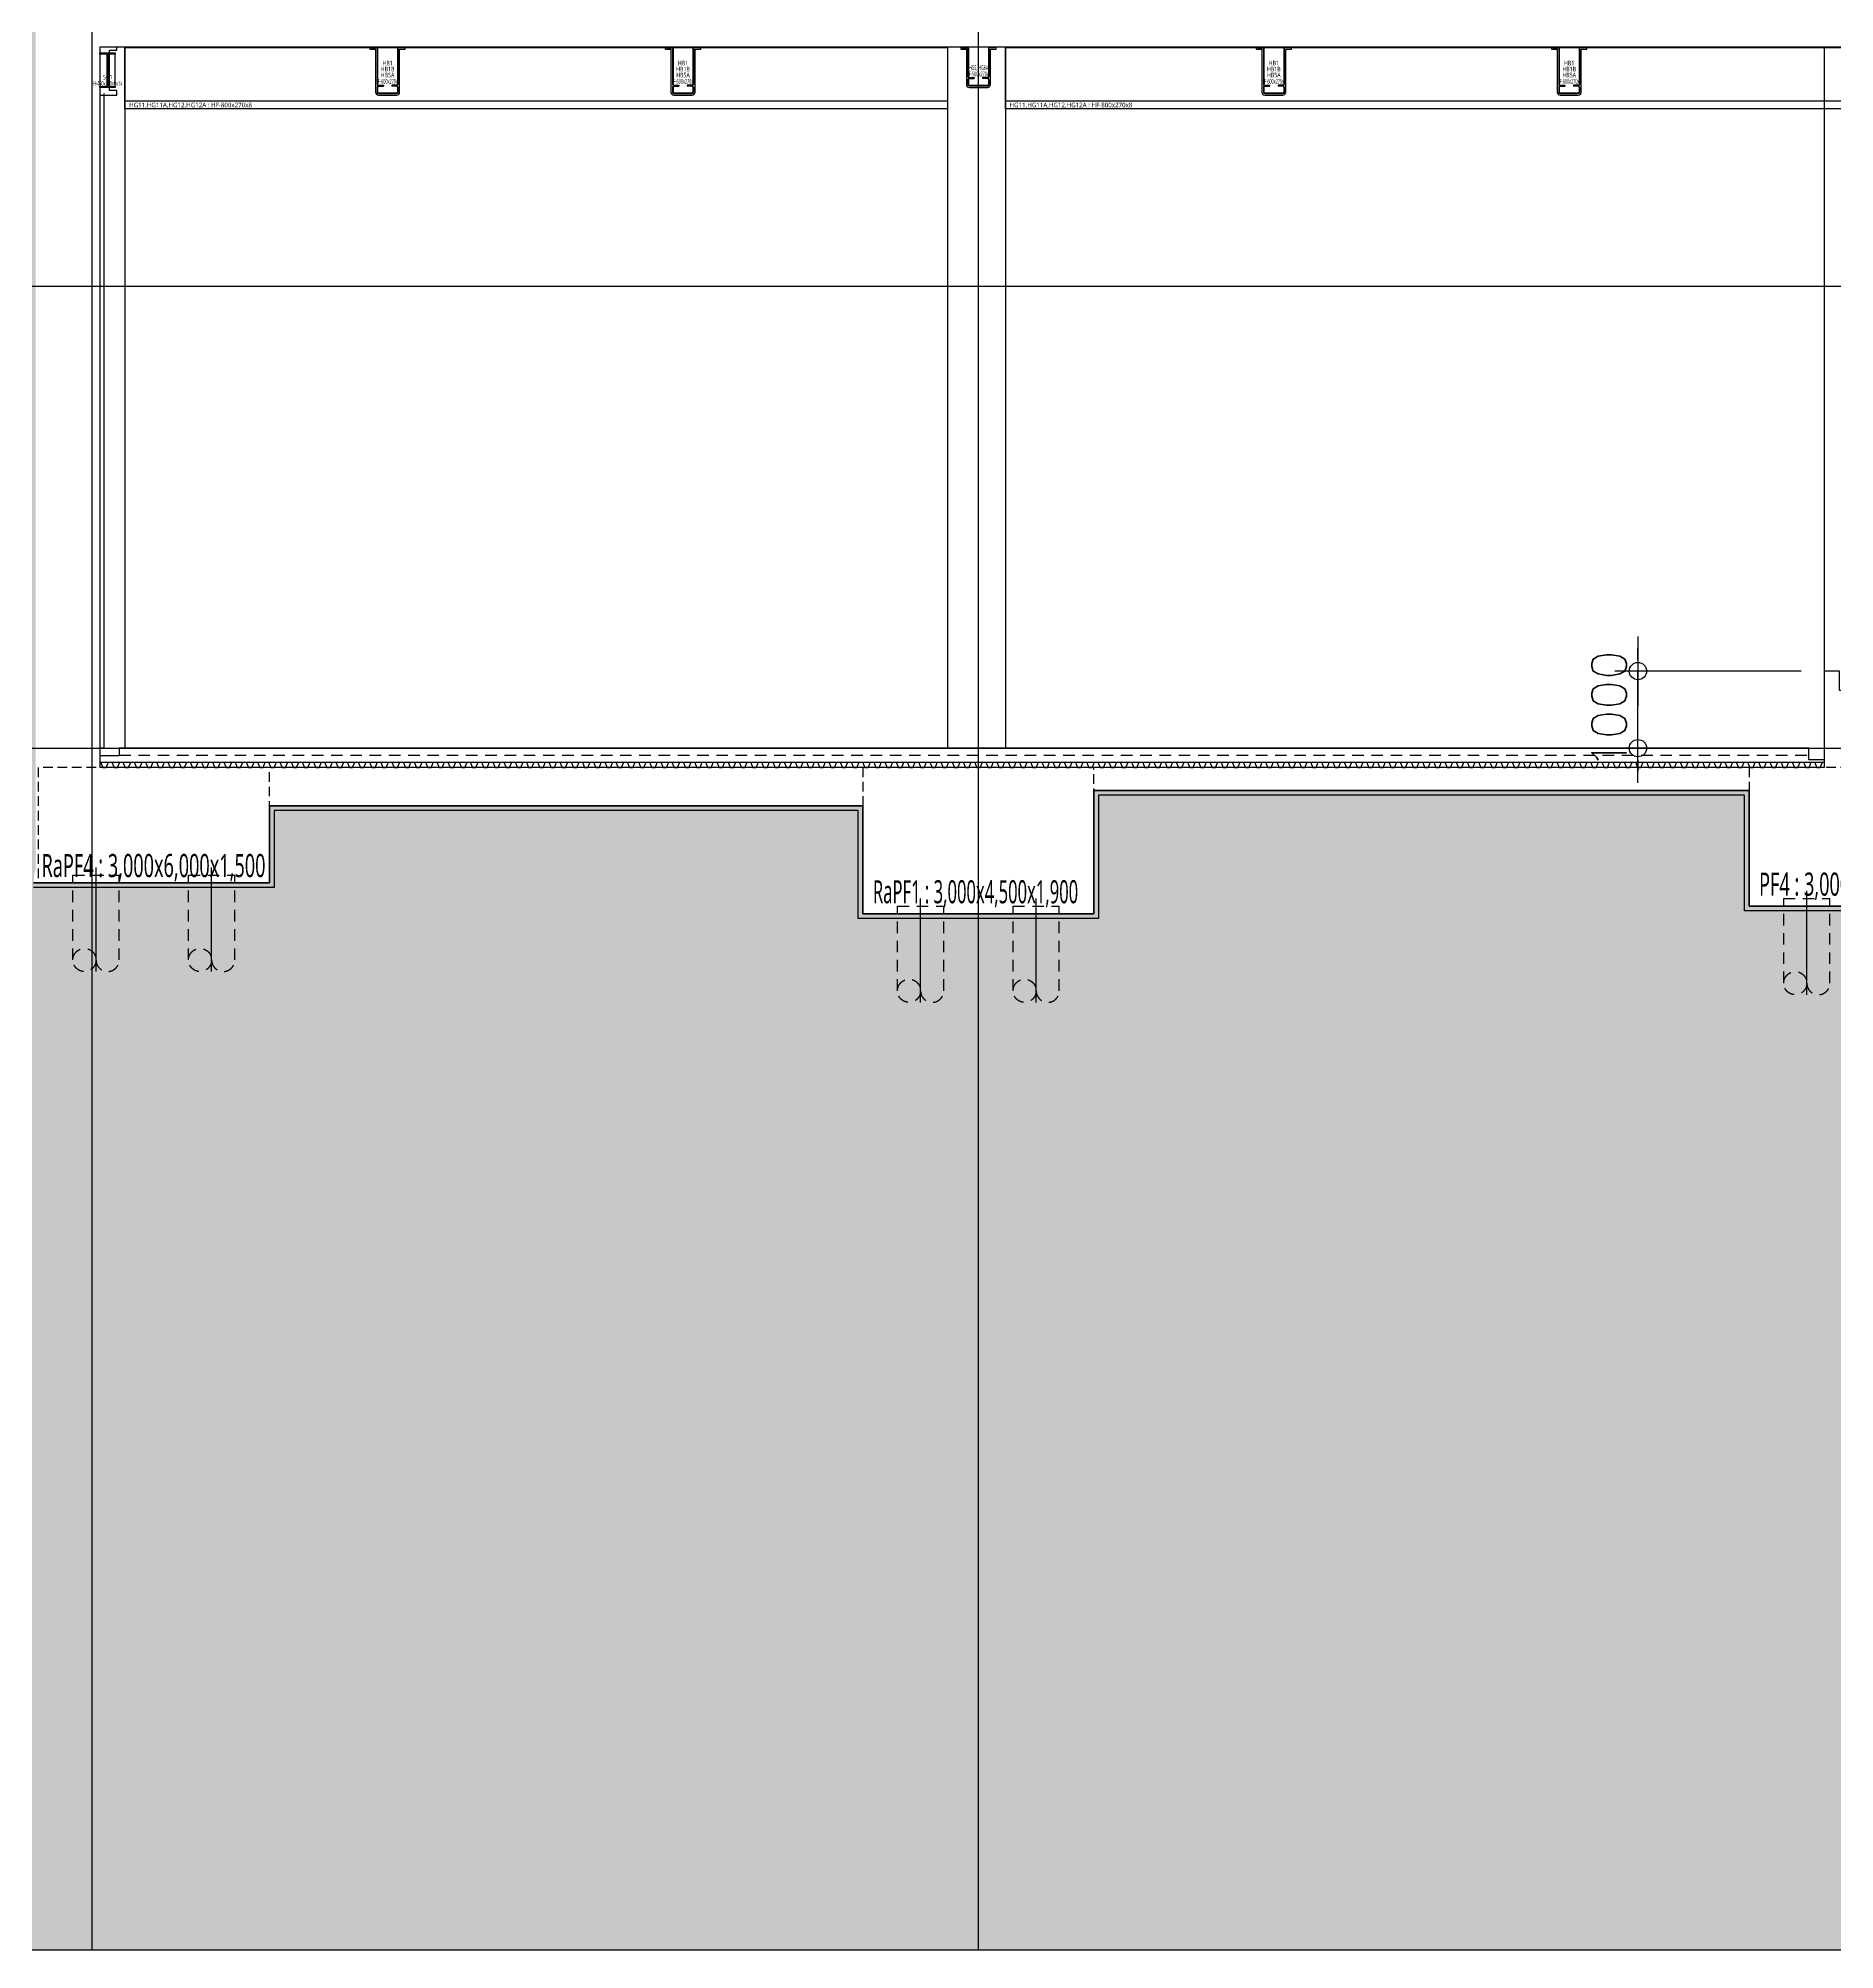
# Model space of a CAD drawing. Header units: millimetres. Extents: x 35054840 to 35483341, y -1288013 to -991013.
# Drawn here: x 35156326 to 35179638, y -1119859 to -1095042 of the extents above; entities that cross this region are included whole.
import ezdxf
from ezdxf.enums import TextEntityAlignment as Align

# ---------------------------------------------------------------- set-up
doc = ezdxf.new("R2010")
doc.units = ezdxf.units.MM
doc.header["$LTSCALE"] = 1000
doc.header["$MEASUREMENT"] = 0
doc.header["$PDSIZE"] = -10
doc.linetypes.add('HID', pattern=[2.5, 1.5, -1])
doc.linetypes.add('HIDDEN2', pattern=[0.1875, 0.125, -0.0625])
doc.layers.get('0').update_dxf_attribs({"linetype": 'CONTINUOUS'})
doc.layers.get('Defpoints').update_dxf_attribs({"color": 161, "linetype": 'CONTINUOUS'})
for name, color, linetype in [('!착공용비교list', 11, 'CONTINUOUS'), ('02-COL', 2, 'CONTINUOUS'), ('250', 250, 'CONTINUOUS'), ('cen', 1, 'CONTINUOUS'), ('con', 2, 'CONTINUOUS'), ('ELE5', 254, 'CONTINUOUS'), ('ELE6', 8, 'CONTINUOUS'), ('FIN', 9, 'CONTINUOUS'), ('FIN(내화피복)', 8, 'CONTINUOUS'), ('FIN(패널-200글라스울)', 4, 'CONTINUOUS'), ('HF', 3, 'CONTINUOUS'), ('KZ_횡단_계획선', 3, 'CONTINUOUS'), ('P-CEN', 6, 'HID'), ('PI', 6, 'HID'), ('S-SBEAM-HF', 4, 'CONTINUOUS'), ('S-SGIRDER-HF', 3, 'CONTINUOUS'), ('STEEL', 5, 'CONTINUOUS'), ('stl', 3, 'CONTINUOUS'), ('wire-meshes', 1, 'CONTINUOUS'), ('배수판', 5, 'CONTINUOUS'), ('벽배수판', 3, 'CONTINUOUS')]:
    doc.layers.add(name, color=color, linetype=linetype)
doc.layers.add('Defpionits(Foundation)', color=161, linetype='HIDDEN2', plot=False)
doc.styles.add('CGS', font='cgse', dxfattribs={"bigfont": 'cgs'})
doc.styles.get("Standard").update_dxf_attribs({"font": 'SIMPLEX.shx'})
doc.styles.add('TE', font='malgun_0.ttf')
doc.dimstyles.new('NDIM 1200', dxfattribs={"dimscale": 500, "dimtxt": 3, "dimasz": 1, "dimexe": 2, "dimexo": 2, "dimgap": 1, "dimtad": 1, "dimdec": 0, "dimdsep": 46, "dimtxsty": 'CGS', "dimblk": 'DOT0', "dimcen": 1, "dimdle": 8, "dimclrd": 2, "dimclre": 2, "dimclrt": 2, "dimadec": 0, "dimazin": 0, "dimtfac": 1, "dimtdec": 0, "dimtix": 1, "dimtmove": 2, "dimatfit": 3, "dimldrblk": 'DOT0', "dimfxl": 1, "dimtolj": 1, "dimtzin": 0, "dimlwd": -1, "dimlwe": -1, "dimarcsym": 0})

# ---------------------------------------------------------------- blocks, each defined once
blk = doc.blocks.new('sdfdfgdfgdfg')
at = {"layer": 'cen', "ltscale": 0.1}
for p, q in [((34514939, -193275), (34514939, -106382)), ((34526439, -193275), (34526439, -106382))]:
    blk.add_line(p, q, dxfattribs=at)
at = {"layer": 'cen', "ltscale": 5}
for p, q in [((34490299, -171675), (34770828, -171675)), ((34490299, -177675), (34770828, -177675))]:
    blk.add_line(p, q, dxfattribs=at)
blk = doc.blocks.new('sdfsdfdfgdfg')
at = {"layer": '02-COL', "ltscale": 0.1}
blk.add_lwpolyline([(34760476, -238240), (34761036, -238240), (34761036, -238490), (34711126, -238490)], dxfattribs=at)
blk = doc.blocks.new('DOT0')
blk.add_line((-3, 0), (3, 0))
at = {"color": 6}
blk.add_circle((0, 0), 0.75, dxfattribs=at)
blk = doc.blocks.new('*D70')
at = {"layer": 'Defpoints', "transparency": 16777216}
for p, q in [((35177084, -1103109), (35177084, -1102959)), ((35179201, -1103259), (35176784, -1103259)), ((35177084, -1104259), (35177084, -1103259)), ((35179201, -1104259), (35176784, -1104259)), ((35177084, -1104409), (35177084, -1104559))]:
    blk.add_line(p, q, dxfattribs=at)
at = {"layer": 'Defpoints', "color": 0, "transparency": 16777216}
for p in [(35177084, -1103259), (35179501, -1103259), (35179501, -1104259)]:
    blk.add_point(p, dxfattribs=at)
at = {"layer": 'Defpoints', "transparency": 16777216, "xscale": 150, "yscale": 150, "zscale": 150}
for p, rotation in [((35177084, -1103259), 270), ((35177084, -1104259), 90)]:
    blk.add_blockref('DOT0', p, dxfattribs=dict(at, rotation=rotation))
at = {"layer": 'Defpoints', "transparency": 16777216, "insert": (35176709, -1103759), "char_height": 450, "attachment_point": 5, "rotation": 90}
blk.add_mtext('\\A1;1000', dxfattribs=at)
blk = doc.blocks.new('PF4 SEC')
at = {"layer": 'Defpionits(Foundation)'}
blk.add_lwpolyline([(0, 0), (3000, 0), (3000, 1800), (0, 1800)], close=True, dxfattribs=at)
at = {"layer": 'Defpionits(Foundation)', "style": 'TE', "width": 0.6}
blk.add_text('PF4 : 3,000x3,000x1,800', height=300, dxfattribs=at).set_placement((131, 136))
blk = doc.blocks.new('파일입면')
at = {"layer": 'P-CEN'}
blk.add_line((0, -1150), (0, 200), dxfattribs=at)
at = {"layer": 'PI', "ltscale": 0.1}
for p, q in [((-300, -1000), (-300, 100)), ((-300, 100), (300, 100)), ((300, -1000), (300, 100))]:
    blk.add_line(p, q, dxfattribs=at)
blk.add_circle((-150, -1000), 150, dxfattribs=at)
blk.add_arc((150, -1000), 150, 179.9998, 0.0002, dxfattribs=at)
blk = doc.blocks.new('RaPF1 SEC')
at = {"layer": 'Defpionits(Foundation)'}
blk.add_lwpolyline([(0, 0), (3000, 0), (3000, 1900), (0, 1900)], close=True, dxfattribs=at)
at = {"layer": 'Defpionits(Foundation)', "style": 'TE', "width": 0.55}
blk.add_text('RaPF1 : 3,000x4,500x1,900', height=300, dxfattribs=at).set_placement((131, 136))
blk = doc.blocks.new('RaPF4 SEC')
at = {"layer": 'Defpionits(Foundation)'}
blk.add_lwpolyline([(0, 400), (3000, 400), (3000, 1900), (0, 1900)], close=True, dxfattribs=at)
at = {"layer": 'Defpionits(Foundation)', "style": 'TE', "width": 0.6}
blk.add_text('RaPF4 : 3,000x6,000x1,500', height=300, dxfattribs=at).set_placement((43, 476))
blk = doc.blocks.new('*U45')
at = {"layer": 'Defpoints'}
blk.add_point((0, 0), dxfattribs=at)
at = {"layer": 'HF', "color": 0, "linetype": 'ByBlock'}
for p, q in [((-209, 0), (-147, 0)), ((-209, 0), (-209, -6)), ((209, 0), (147, 0)), ((209, 0), (209, -6)), ((-209, -6), (-147, -6)), ((-135, -18), (-135, -382)), ((-129, -18), (-129, -382)), ((129, -18), (129, -382)), ((135, -18), (135, -382)), ((209, -6), (147, -6)), ((-135, -418), (-135, -482)), ((-129, -418), (-129, -482)), ((-117, -394), (-55, -394)), ((-117, -400), (-55, -400)), ((-117, -406), (-55, -406)), ((-117, -494), (117, -494)), ((-55, -394), (-55, -400)), ((-55, -400), (-55, -406)), ((117, -394), (55, -394)), ((55, -394), (55, -400)), ((117, -400), (55, -400)), ((55, -400), (55, -406)), ((117, -406), (55, -406)), ((129, -418), (129, -482)), ((135, -418), (135, -482)), ((-117, -500), (117, -500))]:
    blk.add_line(p, q, dxfattribs=at)
for centre, radius, start, end in [((-147, -18), 18, 0, 90), ((-147, -18), 12, 0, 90), ((147, -18), 18, 90, 180), ((147, -18), 12, 90, 180), ((-117, -382), 18, 180, 270), ((-117, -418), 18, 90, 180), ((-117, -482), 18, 180, 270), ((-117, -382), 12, 180, 270), ((-117, -418), 12, 90, 180), ((-117, -482), 12, 180, 270), ((117, -382), 12, 270, 360), ((117, -382), 18, 270, 360), ((117, -418), 18, 0, 90), ((117, -418), 12, 0, 90), ((117, -482), 12, 270, 360), ((117, -482), 18, 270, 360)]:
    blk.add_arc(centre, radius, start, end, dxfattribs=at)
blk = doc.blocks.new('HG5')
at = {"layer": 'S-SGIRDER-HF', "ltscale": 0.1}
blk.add_blockref('*U45', (0, 0), dxfattribs=at)
at = {"layer": 'Defpoints', "style": 'TE', "width": 0.5}
for s, p in [('HG5, HG6A', (2, -266)), ('HF-500x270x6', (2, -347))]:
    blk.add_text(s, height=60, dxfattribs=at).set_placement(p, align=Align.MIDDLE_CENTER)
blk = doc.blocks.new('*U260')
at = {"layer": 'Defpoints'}
for p, q in [((-100, 211), (-100, -211)), ((-4.5, 0), (4.5, 0)), ((100, -211), (100, 211))]:
    blk.add_line(p, q, dxfattribs=at)
at = {"layer": 'STEEL', "color": 0, "linetype": 'ByBlock', "ltscale": 0.5}
for p, q in [((-4.5, 211), (-100, 211)), ((-4.5, -211), (-4.5, 211)), ((100, 211), (4.5, 211)), ((4.5, 211), (4.5, -211)), ((-100, -211), (-4.5, -211)), ((4.5, -211), (100, -211))]:
    blk.add_line(p, q, dxfattribs=at)
for points in [[(-100, 211), (-100, 225), (100, 225), (100, 211)], [(100, -211), (100, -225), (-100, -225), (-100, -211)]]:
    blk.add_lwpolyline(points, dxfattribs=at)
blk = doc.blocks.new('SG1')
at = {"layer": 'stl'}
blk.add_blockref('*U260', (0, -225), dxfattribs=at)
at = {"layer": 'Defpoints', "style": 'TE'}
for s, width, p in [('H-450x200x9x14', 0.5, (2, -395)), ('SG1', 0.7, (2, -314))]:
    blk.add_text(s, height=60, dxfattribs=dict(at, width=width)).set_placement(p, align=Align.MIDDLE_CENTER)
blk = doc.blocks.new('HF')
at = {"layer": 'Defpoints'}
blk.add_point((0, 0), dxfattribs=at)
at = {"layer": 'HF', "color": 0, "linetype": 'ByBlock'}
for p, q in [((-209, 0), (-147, 0)), ((-209, 0), (-209, -6)), ((209, 0), (147, 0)), ((209, 0), (209, -6)), ((-209, -6), (-147, -6)), ((-135, -18), (-135, -482)), ((-129, -18), (-129, -482)), ((129, -18), (129, -482)), ((135, -18), (135, -482)), ((209, -6), (147, -6)), ((-117, -494), (-55, -494)), ((-55, -494), (-55, -500)), ((117, -494), (55, -494)), ((55, -494), (55, -500)), ((-135, -518), (-135, -582)), ((-129, -518), (-129, -582)), ((-117, -500), (-55, -500)), ((-117, -506), (-55, -506)), ((-117, -594), (117, -594)), ((-117, -600), (117, -600)), ((-55, -500), (-55, -506)), ((117, -500), (55, -500)), ((55, -500), (55, -506)), ((117, -506), (55, -506)), ((129, -518), (129, -582)), ((135, -518), (135, -582))]:
    blk.add_line(p, q, dxfattribs=at)
for centre, radius, start, end in [((-147, -18), 18, 0, 90), ((-147, -18), 12, 0, 90), ((147, -18), 18, 90, 180), ((147, -18), 12, 90, 180), ((-117, -482), 18, 180, 270), ((-117, -482), 12, 180, 270), ((117, -482), 12, 270, 360), ((117, -482), 18, 270, 360), ((-117, -518), 18, 90, 180), ((-117, -582), 18, 180, 270), ((-117, -518), 12, 90, 180), ((-117, -582), 12, 180, 270), ((117, -518), 18, 0, 90), ((117, -518), 12, 0, 90), ((117, -582), 12, 270, 360), ((117, -582), 18, 270, 360)]:
    blk.add_arc(centre, radius, start, end, dxfattribs=at)
blk = doc.blocks.new('HB1')
at = {"layer": 'S-SBEAM-HF'}
blk.add_blockref('HF', (0, 0), dxfattribs=at)
at = {"layer": 'Defpoints', "style": 'TE'}
for s, width, p in [('HB1', 0.7, (0, -206)), ('HF-600x270x6', 0.5, (0, -442)), ('HB1B', 0.7, (0, -284)), ('HB5A', 0.7, (0, -361))]:
    blk.add_text(s, height=60, dxfattribs=dict(at, width=width)).set_placement(p, align=Align.MIDDLE_CENTER)
blk = doc.blocks.new('*U223')
at = {"layer": 'ELE6', "ltscale": 0.1}
for p, q in [((10675, -8), (0, -8)), ((10675, -700), (0, -700))]:
    blk.add_line(p, q, dxfattribs=at)
blk.add_lwpolyline([(10675, -800), (0, -800), (0, 0), (10675, 0)], close=True, dxfattribs=at)
at = {"layer": 'Defpoints', "style": 'TE'}
blk.add_text('HG11,HG11A,HG12,HG12A : HF-800x270x8', height=60, dxfattribs=at).set_placement((851, -750), align=Align.MIDDLE_CENTER)
blk = doc.blocks.new('*U224')
at = {"layer": 'ELE6', "ltscale": 0.1}
for p, q in [((10900, -8), (0, -8)), ((10900, -700), (0, -700))]:
    blk.add_line(p, q, dxfattribs=at)
blk.add_lwpolyline([(10900, -800), (0, -800), (0, 0), (10900, 0)], close=True, dxfattribs=at)
at = {"layer": 'Defpoints', "style": 'TE'}
blk.add_text('HG11,HG11A,HG12,HG12A : HF-800x270x8', height=60, dxfattribs=at).set_placement((851, -750), align=Align.MIDDLE_CENTER)

msp = doc.modelspace()

# ---------------------------------------------------------------- hatches: boundary and pattern name
at = {"layer": '250', "ltscale": 0.5}
h = msp.add_hatch(dxfattribs=at)
h.set_pattern_fill('DOTS', color=256, scale=10000)
h.paths.add_polyline_path([(35132886.2, -1098928.9), (35132886.2, -1119858.9), (35412914.7, -1119858.9), (35412914.7, -1094258.9), (35383510.8, -1094258.9), (35383510.8, -1104808.9), (35383510.8, -1106757.2), (35383510.8, -1106808.9), (35368225.8, -1106808.9), (35368225.8, -1105108.9), (35204525.8, -1105108.9), (35204525.8, -1105408.9), (35201525.8, -1105408.9), (35201525.8, -1103808.9), (35193025.8, -1103808.9), (35193025.8, -1105408.9), (35190025.8, -1105408.9), (35190025.8, -1103808.9), (35181525.8, -1103808.9), (35181525.8, -1106309.9), (35178525.8, -1106309.9), (35178525.8, -1104808.9), (35170025.8, -1104808.9), (35170025.8, -1106408.9), (35167025.8, -1106408.9), (35167025.8, -1105008.9), (35159325.8, -1105008.9), (35159325.8, -1106008.9), (35156265.8, -1106008.9), (35156278.3, -1105858.9), (35156290.8, -1105858.9), (35156290.8, -1094558.9), (35156295.8, -1094158.9), (35145866.6, -1094158.9), (35145866.6, -1095458.9), (35144315.5, -1095458.9), (35144246.1, -1098928.9)])

# ---------------------------------------------------------------- linework, layer by layer
at = {"layer": 'con', "ltscale": 0.1}
msp.add_line((35157125.8, -1095158.9), (35157125.8, -1104508.9), dxfattribs=at)
for points in [[(35205925.8, -1103508.9), (35179700.8, -1103508.9), (35179700.8, -1103258.9), (35179500.8, -1103258.9), (35179500.8, -1104508.9), (35157125.8, -1104508.9)], [(35181525.8, -1103808.9), (35181525.8, -1106309.9), (35178525.8, -1106309.9), (35178525.8, -1104808.9), (35170025.8, -1104808.9)], [(35170025.8, -1104808.9), (35170025.8, -1106408.9), (35167025.8, -1106408.9), (35167025.8, -1105008.9)], [(35167025.8, -1105008.9), (35159325.8, -1105008.9), (35159325.8, -1106008.9), (35156325.8, -1106008.9)]]:
    msp.add_lwpolyline(points, dxfattribs=at)
at = {"layer": 'Defpoints'}
for points in [[(35368225.8, -1105108.9), (35204525.8, -1105108.9), (35204525.8, -1105408.9), (35201525.8, -1105408.9), (35201525.8, -1103808.9), (35193025.8, -1103808.9), (35193025.8, -1105408.9), (35190025.8, -1105408.9), (35190025.8, -1103808.9), (35181525.8, -1103808.9), (35181525.8, -1106309.9), (35178525.8, -1106309.9), (35178525.8, -1104808.9), (35170025.8, -1104808.9), (35170025.8, -1106408.9), (35167025.8, -1106408.9), (35167025.8, -1105008.9), (35159325.8, -1105008.9), (35159325.8, -1106008.9), (35156265.8, -1106008.9)], [(35132886.2, -1119858.9), (35412914.7, -1119858.9)]]:
    msp.add_lwpolyline(points, dxfattribs=at)
at = {"layer": 'ELE5', "ltscale": 1000}
msp.add_line((35157450.8, -1095158.9), (35157450.8, -1104258.9), dxfattribs=at)
for points in [[(35168125.8, -1095158.9), (35168125.8, -1104258.9)], [(35168875.8, -1095158.9), (35168875.8, -1104258.9)]]:
    msp.add_lwpolyline(points, dxfattribs=at)
at = {"layer": 'FIN', "ltscale": 0.1}
for points in [[(35156265.8, -1106008.9), (35159325.8, -1106008.9), (35159325.8, -1105008.9), (35167025.8, -1105008.9), (35167025.8, -1106408.9), (35170025.8, -1106408.9), (35170025.8, -1104808.9), (35178525.8, -1104808.9), (35178525.8, -1106309.9), (35181525.8, -1106309.9), (35181525.8, -1103808.9), (35190025.8, -1103808.9), (35190025.8, -1105408.9), (35193025.8, -1105408.9), (35193025.8, -1103808.9), (35201525.8, -1103808.9), (35201525.8, -1105408.9), (35204525.8, -1105408.9), (35204525.8, -1105108.9), (35368225.8, -1105108.9)], [(35368165.8, -1105168.9), (35204585.8, -1105168.9), (35204585.8, -1105468.9), (35201465.8, -1105468.9), (35201465.8, -1103868.9), (35193085.8, -1103868.9), (35193085.8, -1105468.9), (35189965.8, -1105468.9), (35189965.8, -1103868.9), (35181585.8, -1103868.9), (35181585.8, -1106369.9), (35178465.8, -1106369.9), (35178465.8, -1104868.9), (35170085.8, -1104868.9), (35170085.8, -1106468.9), (35166965.8, -1106468.9), (35166965.8, -1105068.9), (35159385.8, -1105068.9), (35159385.8, -1106068.9), (35156265.8, -1106068.9)]]:
    msp.add_lwpolyline(points, dxfattribs=at)
at = {"layer": 'FIN'}
msp.add_lwpolyline([(35179500.8, -1104408.9), (35179300.8, -1104408.9), (35179300.8, -1104258.9), (35157375.8, -1104258.9), (35157375.8, -1104358.9), (35157125.8, -1104358.9), (35157125.8, -1104438.9), (35179500.8, -1104438.9)], dxfattribs=at)
at = {"layer": 'FIN(내화피복)', "ltscale": 10000}
msp.add_lwpolyline([(35157125.8, -1095779.9), (35157346.8, -1095779.9), (35157346.8, -1095720.9), (35157252.3, -1095720.9), (35157252.3, -1095196.9), (35157346.8, -1095196.9), (35157346.8, -1095158.9)], dxfattribs=at)
for points in [[(35160629.1, -1095158.9), (35160629.1, -1095185.9), (35160703.1, -1095185.9), (35160703.1, -1095740.9, 0.4142136), (35160742.1, -1095779.9), (35160976.1, -1095779.9, 0.4142136), (35161015.1, -1095740.9), (35161015.1, -1095185.9), (35161089.1, -1095185.9), (35161089.1, -1095158.9)], [(35164462.5, -1095158.9), (35164462.5, -1095185.9), (35164536.5, -1095185.9), (35164536.5, -1095740.9, 0.4142136), (35164575.5, -1095779.9), (35164809.5, -1095779.9, 0.4142136), (35164848.5, -1095740.9), (35164848.5, -1095185.9), (35164922.5, -1095185.9), (35164922.5, -1095158.9)], [(35168295.8, -1095158.9), (35168295.8, -1095185.9), (35168369.8, -1095185.9), (35168369.8, -1095640.9, 0.4142136), (35168408.8, -1095679.9), (35168642.8, -1095679.9, 0.4142136), (35168681.8, -1095640.9), (35168681.8, -1095185.9), (35168755.8, -1095185.9), (35168755.8, -1095158.9)], [(35172129.1, -1095158.9), (35172129.1, -1095185.9), (35172203.1, -1095185.9), (35172203.1, -1095740.9, 0.4142136), (35172242.1, -1095779.9), (35172476.1, -1095779.9, 0.4142136), (35172515.1, -1095740.9), (35172515.1, -1095185.9), (35172589.1, -1095185.9), (35172589.1, -1095158.9)], [(35175962.5, -1095158.9), (35175962.5, -1095185.9), (35176036.5, -1095185.9), (35176036.5, -1095740.9, 0.4142136), (35176075.5, -1095779.9), (35176309.5, -1095779.9, 0.4142136), (35176348.5, -1095740.9), (35176348.5, -1095185.9), (35176422.5, -1095185.9), (35176422.5, -1095158.9)]]:
    msp.add_lwpolyline(points, format="xyb", dxfattribs=at)
at = {"layer": 'FIN(패널-200글라스울)', "ltscale": 0.1}
msp.add_lwpolyline([(35179500.8, -1095158.9), (35179500.8, -1103258.9)], dxfattribs=at)
at = {"layer": 'KZ_횡단_계획선'}
msp.add_lwpolyline([(35368225.8, -1105108.9), (35204525.8, -1105108.9), (35204525.8, -1105408.9), (35201525.8, -1105408.9), (35201525.8, -1103808.9), (35193025.8, -1103808.9), (35193025.8, -1105408.9), (35190025.8, -1105408.9), (35190025.8, -1103808.9), (35181525.8, -1103808.9), (35181525.8, -1106309.9), (35178525.8, -1106309.9), (35178525.8, -1104808.9), (35170025.8, -1104808.9), (35170025.8, -1106408.9), (35167025.8, -1106408.9), (35167025.8, -1105008.9), (35159325.8, -1105008.9), (35159325.8, -1106008.9), (35156325.8, -1106008.9)], dxfattribs=at)
at = {"layer": 'wire-meshes', "linetype": 'HID', "ltscale": 0.1}
msp.add_lwpolyline([(35157375.8, -1104348.9), (35179300.8, -1104348.9)], dxfattribs=at)
at = {"layer": '배수판'}
msp.add_lwpolyline([(35157125.8, -1104438.9), (35157134.3, -1104438.9), (35157164.3, -1104508.9), (35157207, -1104508.9), (35157237, -1104438.9), (35157279.7, -1104438.9), (35157309.7, -1104508.9), (35157352.4, -1104508.9), (35157382.4, -1104438.9), (35157425.1, -1104438.9), (35157455.1, -1104508.9), (35157497.8, -1104508.9), (35157527.8, -1104438.9), (35157570.5, -1104438.9), (35157600.5, -1104508.9), (35157643.2, -1104508.9), (35157673.2, -1104438.9), (35157715.9, -1104438.9), (35157745.9, -1104508.9), (35157788.6, -1104508.9), (35157818.6, -1104438.9), (35157861.3, -1104438.9), (35157891.3, -1104508.9), (35157934, -1104508.9), (35157964, -1104438.9), (35158006.7, -1104438.9), (35158036.7, -1104508.9), (35158079.4, -1104508.9), (35158109.4, -1104438.9), (35158152.1, -1104438.9), (35158182.1, -1104508.9), (35158224.8, -1104508.9), (35158254.8, -1104438.9), (35158297.5, -1104438.9), (35158327.5, -1104508.9), (35158370.2, -1104508.9), (35158400.2, -1104438.9), (35158442.9, -1104438.9), (35158472.9, -1104508.9), (35158515.6, -1104508.9), (35158545.6, -1104438.9), (35158588.3, -1104438.9), (35158618.3, -1104508.9), (35158661, -1104508.9), (35158691, -1104438.9), (35158733.7, -1104438.9), (35158763.7, -1104508.9), (35158806.4, -1104508.9), (35158836.4, -1104438.9), (35158879.1, -1104438.9), (35158909.1, -1104508.9), (35158951.8, -1104508.9), (35158981.8, -1104438.9), (35159024.5, -1104438.9), (35159054.4, -1104508.9), (35159097.2, -1104508.9), (35159127.1, -1104438.9), (35159169.9, -1104438.9), (35159199.8, -1104508.9), (35159242.6, -1104508.9), (35159272.5, -1104438.9), (35159315.3, -1104438.9), (35159345.2, -1104508.9), (35159388, -1104508.9), (35159417.9, -1104438.9), (35159460.7, -1104438.9), (35159490.6, -1104508.9), (35159533.4, -1104508.9), (35159563.3, -1104438.9), (35159606.1, -1104438.9), (35159636, -1104508.9), (35159678.8, -1104508.9), (35159708.7, -1104438.9), (35159751.5, -1104438.9), (35159781.4, -1104508.9), (35159824.2, -1104508.9), (35159854.1, -1104438.9), (35159896.9, -1104438.9), (35159926.8, -1104508.9), (35159969.6, -1104508.9), (35159999.5, -1104438.9), (35160042.3, -1104438.9), (35160072.2, -1104508.9), (35160115, -1104508.9), (35160144.9, -1104438.9), (35160187.7, -1104438.9), (35160217.6, -1104508.9), (35160260.4, -1104508.9), (35160290.3, -1104438.9), (35160333.1, -1104438.9), (35160363, -1104508.9), (35160405.8, -1104508.9), (35160435.7, -1104438.9), (35160478.5, -1104438.9), (35160508.4, -1104508.9), (35160551.2, -1104508.9), (35160581.1, -1104438.9), (35160623.9, -1104438.9), (35160653.8, -1104508.9), (35160696.6, -1104508.9), (35160726.5, -1104438.9), (35160769.3, -1104438.9), (35160799.2, -1104508.9), (35160842, -1104508.9), (35160871.9, -1104438.9), (35160914.7, -1104438.9), (35160944.6, -1104508.9), (35160987.4, -1104508.9), (35161017.3, -1104438.9), (35161060.1, -1104438.9), (35161090, -1104508.9), (35161132.8, -1104508.9), (35161162.7, -1104438.9), (35161205.5, -1104438.9), (35161235.4, -1104508.9), (35161278.2, -1104508.9), (35161308.1, -1104438.9), (35161350.9, -1104438.9), (35161380.8, -1104508.9), (35161423.6, -1104508.9), (35161453.5, -1104438.9), (35161496.3, -1104438.9), (35161526.2, -1104508.9), (35161569, -1104508.9), (35161598.9, -1104438.9), (35161641.7, -1104438.9), (35161671.6, -1104508.9), (35161714.4, -1104508.9), (35161744.3, -1104438.9), (35161787.1, -1104438.9), (35161817, -1104508.9), (35161859.8, -1104508.9), (35161889.7, -1104438.9), (35161932.5, -1104438.9), (35161962.4, -1104508.9), (35162005.2, -1104508.9), (35162035.1, -1104438.9), (35162077.9, -1104438.9), (35162107.8, -1104508.9), (35162150.6, -1104508.9), (35162180.5, -1104438.9), (35162223.3, -1104438.9), (35162253.2, -1104508.9), (35162296, -1104508.9), (35162325.9, -1104438.9), (35162368.7, -1104438.9), (35162398.6, -1104508.9), (35162441.4, -1104508.9), (35162471.3, -1104438.9), (35162514.1, -1104438.9), (35162544, -1104508.9), (35162586.8, -1104508.9), (35162616.7, -1104438.9), (35162659.5, -1104438.9), (35162689.4, -1104508.9), (35162732.2, -1104508.9), (35162762.1, -1104438.9), (35162804.9, -1104438.9), (35162834.8, -1104508.9), (35162877.6, -1104508.9), (35162907.5, -1104438.9), (35162950.3, -1104438.9), (35162980.2, -1104508.9), (35163023, -1104508.9), (35163052.9, -1104438.9), (35163095.7, -1104438.9), (35163125.6, -1104508.9), (35163168.4, -1104508.9), (35163198.3, -1104438.9), (35163241.1, -1104438.9), (35163271, -1104508.9), (35163313.8, -1104508.9), (35163343.7, -1104438.9), (35163386.5, -1104438.9), (35163416.4, -1104508.9), (35163459.2, -1104508.9), (35163489.1, -1104438.9), (35163531.9, -1104438.9), (35163561.8, -1104508.9), (35163604.6, -1104508.9), (35163634.5, -1104438.9), (35163677.3, -1104438.9), (35163707.2, -1104508.9), (35163750, -1104508.9), (35163779.9, -1104438.9), (35163822.7, -1104438.9), (35163852.6, -1104508.9), (35163895.4, -1104508.9), (35163925.3, -1104438.9), (35163968.1, -1104438.9), (35163998, -1104508.9), (35164040.8, -1104508.9), (35164070.7, -1104438.9), (35164113.5, -1104438.9), (35164143.4, -1104508.9), (35164186.2, -1104508.9), (35164216.1, -1104438.9), (35164258.9, -1104438.9), (35164288.8, -1104508.9), (35164331.6, -1104508.9), (35164361.5, -1104438.9), (35164404.3, -1104438.9), (35164434.2, -1104508.9), (35164477, -1104508.9), (35164506.9, -1104438.9), (35164549.7, -1104438.9), (35164579.6, -1104508.9), (35164622.4, -1104508.9), (35164652.3, -1104438.9), (35164695.1, -1104438.9), (35164725, -1104508.9), (35164767.8, -1104508.9), (35164797.7, -1104438.9), (35164840.5, -1104438.9), (35164870.4, -1104508.9), (35164913.2, -1104508.9), (35164943.1, -1104438.9), (35164985.9, -1104438.9), (35165015.8, -1104508.9), (35165058.6, -1104508.9), (35165088.5, -1104438.9), (35165131.3, -1104438.9), (35165161.2, -1104508.9), (35165204, -1104508.9), (35165233.9, -1104438.9), (35165276.7, -1104438.9), (35165306.6, -1104508.9), (35165349.4, -1104508.9), (35165379.3, -1104438.9), (35165422.1, -1104438.9), (35165452, -1104508.9), (35165494.8, -1104508.9), (35165524.7, -1104438.9), (35165567.5, -1104438.9), (35165597.4, -1104508.9), (35165640.2, -1104508.9), (35165670.1, -1104438.9), (35165712.9, -1104438.9), (35165742.8, -1104508.9), (35165785.6, -1104508.9), (35165815.5, -1104438.9), (35165858.3, -1104438.9), (35165888.2, -1104508.9), (35165931, -1104508.9), (35165960.9, -1104438.9), (35166003.7, -1104438.9), (35166033.6, -1104508.9), (35166076.3, -1104508.9), (35166106.3, -1104438.9), (35166149, -1104438.9), (35166179, -1104508.9), (35166221.7, -1104508.9), (35166251.7, -1104438.9), (35166294.4, -1104438.9), (35166324.4, -1104508.9), (35166367.1, -1104508.9), (35166397.1, -1104438.9), (35166439.8, -1104438.9), (35166469.8, -1104508.9), (35166512.5, -1104508.9), (35166542.5, -1104438.9), (35166585.2, -1104438.9), (35166615.2, -1104508.9), (35166657.9, -1104508.9), (35166687.9, -1104438.9), (35166730.6, -1104438.9), (35166760.6, -1104508.9), (35166803.3, -1104508.9), (35166833.3, -1104438.9), (35166876, -1104438.9), (35166906, -1104508.9), (35166948.7, -1104508.9), (35166978.7, -1104438.9), (35167021.4, -1104438.9), (35167051.4, -1104508.9), (35167094.1, -1104508.9), (35167124.1, -1104438.9), (35167166.8, -1104438.9), (35167196.8, -1104508.9), (35167239.5, -1104508.9), (35167269.5, -1104438.9), (35167312.2, -1104438.9), (35167342.2, -1104508.9), (35167384.9, -1104508.9), (35167414.9, -1104438.9), (35167457.6, -1104438.9), (35167487.6, -1104508.9), (35167530.3, -1104508.9), (35167560.3, -1104438.9), (35167603, -1104438.9), (35167633, -1104508.9), (35167675.7, -1104508.9), (35167705.7, -1104438.9), (35167748.4, -1104438.9), (35167778.4, -1104508.9), (35167821.1, -1104508.9), (35167851.1, -1104438.9), (35167893.8, -1104438.9), (35167923.8, -1104508.9), (35167966.5, -1104508.9), (35167996.4, -1104438.9), (35168039.2, -1104438.9), (35168069.1, -1104508.9), (35168111.9, -1104508.9), (35168141.8, -1104438.9), (35168184.6, -1104438.9), (35168214.5, -1104508.9), (35168257.3, -1104508.9), (35168287.2, -1104438.9), (35168330, -1104438.9), (35168359.9, -1104508.9), (35168402.7, -1104508.9), (35168432.6, -1104438.9), (35168475.4, -1104438.9), (35168505.3, -1104508.9), (35168548.1, -1104508.9), (35168578, -1104438.9), (35168620.8, -1104438.9), (35168650.7, -1104508.9), (35168693.5, -1104508.9), (35168723.4, -1104438.9), (35168766.2, -1104438.9), (35168796.1, -1104508.9), (35168838.9, -1104508.9), (35168868.8, -1104438.9), (35168911.6, -1104438.9), (35168941.5, -1104508.9), (35168984.3, -1104508.9), (35169014.2, -1104438.9), (35169057, -1104438.9), (35169086.9, -1104508.9), (35169129.7, -1104508.9), (35169159.6, -1104438.9), (35169202.4, -1104438.9), (35169232.3, -1104508.9), (35169275.1, -1104508.9), (35169305, -1104438.9), (35169347.8, -1104438.9), (35169377.7, -1104508.9), (35169420.5, -1104508.9), (35169450.4, -1104438.9), (35169493.2, -1104438.9), (35169523.1, -1104508.9), (35169565.9, -1104508.9), (35169595.8, -1104438.9), (35169638.6, -1104438.9), (35169668.5, -1104508.9), (35169711.3, -1104508.9), (35169741.2, -1104438.9), (35169784, -1104438.9), (35169813.9, -1104508.9), (35169856.7, -1104508.9), (35169886.6, -1104438.9), (35169929.4, -1104438.9), (35169959.3, -1104508.9), (35170002.1, -1104508.9), (35170032, -1104438.9), (35170074.8, -1104438.9), (35170104.7, -1104508.9), (35170147.5, -1104508.9), (35170177.4, -1104438.9), (35170220.2, -1104438.9), (35170250.1, -1104508.9), (35170292.9, -1104508.9), (35170322.8, -1104438.9), (35170365.6, -1104438.9), (35170395.5, -1104508.9), (35170438.3, -1104508.9), (35170468.2, -1104438.9), (35170511, -1104438.9), (35170540.9, -1104508.9), (35170583.7, -1104508.9), (35170613.6, -1104438.9), (35170656.4, -1104438.9), (35170686.3, -1104508.9), (35170729.1, -1104508.9), (35170759, -1104438.9), (35170801.8, -1104438.9), (35170831.7, -1104508.9), (35170874.5, -1104508.9), (35170904.4, -1104438.9), (35170947.2, -1104438.9), (35170977.1, -1104508.9), (35171019.9, -1104508.9), (35171049.8, -1104438.9), (35171092.6, -1104438.9), (35171122.5, -1104508.9), (35171165.3, -1104508.9), (35171195.2, -1104438.9), (35171238, -1104438.9), (35171267.9, -1104508.9), (35171310.7, -1104508.9), (35171340.6, -1104438.9), (35171383.4, -1104438.9), (35171413.3, -1104508.9), (35171456.1, -1104508.9), (35171486, -1104438.9), (35171528.8, -1104438.9), (35171558.7, -1104508.9), (35171601.5, -1104508.9), (35171631.4, -1104438.9), (35171674.2, -1104438.9), (35171704.1, -1104508.9), (35171725.5, -1104508.9), (35171746.9, -1104508.9), (35171776.8, -1104438.9), (35171819.6, -1104438.9), (35171849.5, -1104508.9), (35171892.3, -1104508.9), (35171922.2, -1104438.9), (35171943.6, -1104438.9), (35171961.9, -1104438.9), (35171991.8, -1104508.9), (35172034.6, -1104508.9), (35172064.5, -1104438.9), (35172107.3, -1104438.9), (35172137.2, -1104508.9), (35172180, -1104508.9), (35172209.9, -1104438.9), (35172252.7, -1104438.9), (35172282.6, -1104508.9), (35172325.4, -1104508.9), (35172355.3, -1104438.9), (35172398.1, -1104438.9), (35172428, -1104508.9), (35172470.8, -1104508.9), (35172500.7, -1104438.9), (35172543.5, -1104438.9), (35172573.4, -1104508.9), (35172616.2, -1104508.9), (35172646.1, -1104438.9), (35172688.9, -1104438.9), (35172718.8, -1104508.9), (35172761.6, -1104508.9), (35172791.5, -1104438.9), (35172834.3, -1104438.9), (35172864.2, -1104508.9), (35172907, -1104508.9), (35172936.9, -1104438.9), (35172979.7, -1104438.9), (35173009.6, -1104508.9), (35173052.4, -1104508.9), (35173082.3, -1104438.9), (35173125.1, -1104438.9), (35173155, -1104508.9), (35173197.8, -1104508.9), (35173227.7, -1104438.9), (35173270.5, -1104438.9), (35173300.4, -1104508.9), (35173343.2, -1104508.9), (35173373.1, -1104438.9), (35173415.9, -1104438.9), (35173445.8, -1104508.9), (35173488.6, -1104508.9), (35173518.5, -1104438.9), (35173561.3, -1104438.9), (35173591.2, -1104508.9), (35173634, -1104508.9), (35173663.9, -1104438.9), (35173706.7, -1104438.9), (35173736.6, -1104508.9), (35173779.4, -1104508.9), (35173809.3, -1104438.9), (35173852.1, -1104438.9), (35173882, -1104508.9), (35173924.8, -1104508.9), (35173954.7, -1104438.9), (35173997.5, -1104438.9), (35174027.4, -1104508.9), (35174070.2, -1104508.9), (35174100.1, -1104438.9), (35174142.9, -1104438.9), (35174172.8, -1104508.9), (35174215.6, -1104508.9), (35174245.5, -1104438.9), (35174288.3, -1104438.9), (35174318.2, -1104508.9), (35174361, -1104508.9), (35174390.9, -1104438.9), (35174433.7, -1104438.9), (35174463.6, -1104508.9), (35174506.4, -1104508.9), (35174536.3, -1104438.9), (35174579.1, -1104438.9), (35174609, -1104508.9), (35174651.8, -1104508.9), (35174681.7, -1104438.9), (35174724.5, -1104438.9), (35174754.4, -1104508.9), (35174797.2, -1104508.9), (35174827.1, -1104438.9), (35174869.9, -1104438.9), (35174899.8, -1104508.9), (35174942.6, -1104508.9), (35174972.5, -1104438.9), (35175015.3, -1104438.9), (35175045.2, -1104508.9), (35175088, -1104508.9), (35175117.9, -1104438.9), (35175160.7, -1104438.9), (35175190.6, -1104508.9), (35175233.4, -1104508.9), (35175263.3, -1104438.9), (35175306.1, -1104438.9), (35175336, -1104508.9), (35175378.8, -1104508.9), (35175408.7, -1104438.9), (35175451.5, -1104438.9), (35175481.4, -1104508.9), (35175524.2, -1104508.9), (35175554.1, -1104438.9), (35175596.9, -1104438.9), (35175626.8, -1104508.9), (35175669.6, -1104508.9), (35175699.5, -1104438.9), (35175742.3, -1104438.9), (35175772.2, -1104508.9), (35175815, -1104508.9), (35175844.9, -1104438.9), (35175887.7, -1104438.9), (35175917.6, -1104508.9), (35175960.4, -1104508.9), (35175990.3, -1104438.9), (35176033.1, -1104438.9), (35176063, -1104508.9), (35176105.8, -1104508.9), (35176135.7, -1104438.9), (35176178.5, -1104438.9), (35176208.4, -1104508.9), (35176251.2, -1104508.9), (35176281.1, -1104438.9), (35176323.9, -1104438.9), (35176353.8, -1104508.9), (35176396.6, -1104508.9), (35176426.5, -1104438.9), (35176469.3, -1104438.9), (35176499.2, -1104508.9), (35176542, -1104508.9), (35176571.9, -1104438.9), (35176614.7, -1104438.9), (35176644.6, -1104508.9), (35176687.3, -1104508.9), (35176717.3, -1104438.9), (35176760, -1104438.9), (35176790, -1104508.9), (35176832.7, -1104508.9), (35176862.7, -1104438.9), (35176905.4, -1104438.9), (35176935.4, -1104508.9), (35176978.1, -1104508.9), (35177008.1, -1104438.9), (35177050.8, -1104438.9), (35177080.8, -1104508.9), (35177123.5, -1104508.9), (35177153.5, -1104438.9), (35177196.2, -1104438.9), (35177226.2, -1104508.9), (35177268.9, -1104508.9), (35177298.9, -1104438.9), (35177341.6, -1104438.9), (35177371.6, -1104508.9), (35177414.3, -1104508.9), (35177444.3, -1104438.9), (35177487, -1104438.9), (35177517, -1104508.9), (35177559.7, -1104508.9), (35177589.7, -1104438.9), (35177632.4, -1104438.9), (35177662.4, -1104508.9), (35177705.1, -1104508.9), (35177735.1, -1104438.9), (35177777.8, -1104438.9), (35177807.8, -1104508.9), (35177850.5, -1104508.9), (35177880.5, -1104438.9), (35177923.2, -1104438.9), (35177953.2, -1104508.9), (35177995.9, -1104508.9), (35178025.9, -1104438.9), (35178068.6, -1104438.9), (35178098.6, -1104508.9), (35178141.3, -1104508.9), (35178171.3, -1104438.9), (35178214, -1104438.9), (35178244, -1104508.9), (35178286.7, -1104508.9), (35178316.7, -1104438.9), (35178359.4, -1104438.9), (35178389.4, -1104508.9), (35178432.1, -1104508.9), (35178462.1, -1104438.9), (35178504.8, -1104438.9), (35178534.8, -1104508.9), (35178577.5, -1104508.9), (35178607.4, -1104438.9), (35178650.2, -1104438.9), (35178680.1, -1104508.9), (35178722.9, -1104508.9), (35178752.8, -1104438.9), (35178795.6, -1104438.9), (35178825.5, -1104508.9), (35178868.3, -1104508.9), (35178898.2, -1104438.9), (35178941, -1104438.9), (35178970.9, -1104508.9), (35179013.7, -1104508.9), (35179043.6, -1104438.9), (35179086.4, -1104438.9), (35179116.3, -1104508.9), (35179159.1, -1104508.9), (35179189, -1104438.9), (35179231.8, -1104438.9), (35179261.7, -1104508.9), (35179304.5, -1104508.9), (35179334.4, -1104438.9), (35179377.2, -1104438.9), (35179407.1, -1104508.9), (35179449.9, -1104508.9), (35179479.8, -1104438.9), (35179500.8, -1104438.9)], dxfattribs=at)
at = {"layer": '벽배수판', "ltscale": 0.1}
msp.add_lwpolyline([(35157175.8, -1095758.9), (35157175.8, -1104258.9), (35157125.8, -1104258.9)], dxfattribs=at)

# ---------------------------------------------------------------- block references
at = {"layer": '!착공용비교list'}
for p in [(35157075.6, -1106008.9), (35158575.6, -1106008.9), (35167775.8, -1106408.9), (35169275.8, -1106408.9), (35179275.8, -1106309.9)]:
    msp.add_blockref('파일입면', p, dxfattribs=at)
msp.add_blockref('sdfdfgdfgdfg', (642087, -926584.2))
at = {"layer": '02-COL', "ltscale": 0.1}
for p in [(35160859.1, -1095158.9), (35164692.5, -1095158.9), (35172359.1, -1095158.9), (35176192.5, -1095158.9)]:
    msp.add_blockref('HB1', p, dxfattribs=at)
at = {"layer": 'Defpionits(Foundation)', "ltscale": 0.1}
for name, p in [('RaPF4 SEC', (35156325.8, -1106408.9)), ('RaPF1 SEC', (35167025.8, -1106408.9))]:
    msp.add_blockref(name, p, dxfattribs=at)
at = {"layer": 'Defpionits(Foundation)'}
msp.add_blockref('PF4 SEC', (35178525.8, -1106309.9), dxfattribs=at)
at = {"layer": 'ELE6'}
for name, p in [('*U223', (35157450.8, -1095158.9)), ('*U224', (35168875.8, -1095158.9))]:
    msp.add_blockref(name, p, dxfattribs=at)
at = {"layer": 'S-SGIRDER-HF', "ltscale": 0.1}
msp.add_blockref('HG5', (35168525.8, -1095158.9), dxfattribs=at)
at = {"layer": 'stl'}
msp.add_blockref('SG1', (35157225.8, -1095233.9), dxfattribs=at)
at = {"layer": 'wire-meshes', "linetype": 'HID', "ltscale": 0.1}
msp.add_blockref('sdfsdfdfgdfg', (446000, -856668.8), dxfattribs=at)

# ---------------------------------------------------------------- dimensions: what is measured, and where the dimension line sits
at = {"layer": 'Defpoints'}
dim = msp.add_linear_dim(base=(35177083.8, -1103258.9), p1=(35179500.8, -1104258.9), p2=(35179500.8, -1103258.9), angle=90, dimstyle='NDIM 1200', override={"dimscale": 150, "dimtxsty": 'Standard', "dimclrd": 256, "dimclre": 256, "dimclrt": 256}, dxfattribs=at)
dim.commit()
dim.dimension.update_dxf_attribs({"geometry": '*D70', "text_midpoint": (35176708.8, -1103758.9)})

doc.saveas('drawing.dxf')
